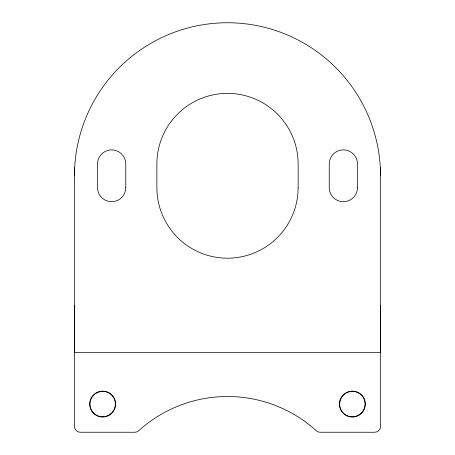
<?xml version="1.0" encoding="UTF-8"?>
<svg xmlns="http://www.w3.org/2000/svg" width="455" height="455" viewBox="0 0 455 455"><rect width="100%" height="100%" fill="white"/><g stroke="black" fill="none" stroke-linecap="round" stroke-linejoin="round"><path stroke-width="0.68" d="M74.677 167.776L74.466 352.363L380.534 352.363L380.329 167.776M380.534 305.277L380.534 426.363A5.887 5.887 0 0 1 374.653 432.25L320.28 432.25A5.892 5.892 0 0 1 316.31 430.697A132.433 132.433 0 0 0 138.65 430.743A5.813 5.813 0 0 1 134.72 432.25L80.353 432.25A5.887 5.887 0 0 1 74.466 426.363L74.466 305.277M74.466 175.784A153.034 153.034 0 0 1 227.5 22.75A153.034 153.034 0 0 1 380.534 175.784M357.493 187.557L357.493 164.016A14.128 14.128 0 0 0 343.366 149.888A14.128 14.128 0 0 0 329.238 164.016L329.238 187.557A14.128 14.128 0 0 0 343.366 201.684A14.128 14.128 0 0 0 357.493 187.557M298.139 187.557L298.139 164.016A70.633 70.633 0 0 0 227.506 93.383A70.633 70.633 0 0 0 156.873 164.016L156.873 187.557A70.633 70.633 0 0 0 227.506 258.19A70.633 70.633 0 0 0 298.139 187.557M125.773 187.557L125.773 164.016A14.128 14.128 0 0 0 111.646 149.888A14.128 14.128 0 0 0 97.518 164.016L97.518 187.557A14.128 14.128 0 0 0 111.646 201.684A14.128 14.128 0 0 0 125.773 187.557M96.17 415.296A12.95 12.95 0 0 0 115.598 404.085A12.95 12.95 0 0 0 96.17 392.87A12.95 12.95 0 0 0 96.17 415.296M345.203 414.869A12.95 12.95 0 0 0 365.291 404.899A12.95 12.95 0 0 0 346.608 392.483A12.95 12.95 0 0 0 345.203 414.869M343.343 413.112A12.808 12.666 -45 0 0 361.327 413.043A12.808 12.666 -45 0 0 361.395 395.059A12.808 12.666 -45 0 0 343.411 395.128A12.808 12.666 -45 0 0 343.343 413.112M93.622 413.112A12.808 12.666 -45 0 0 111.606 413.043A12.808 12.666 -45 0 0 111.674 395.059A12.808 12.666 -45 0 0 93.69 395.128A12.808 12.666 -45 0 0 93.622 413.112"/></g></svg>
